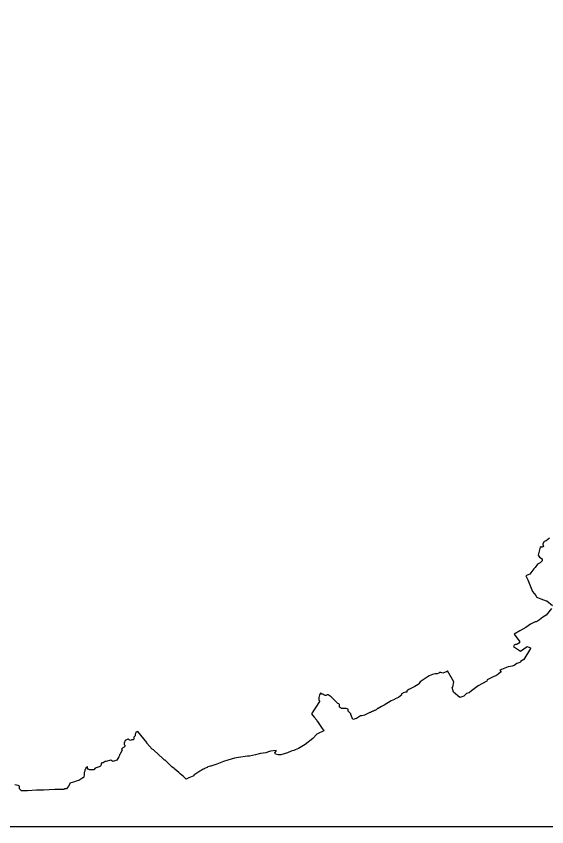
# Model space of a CAD drawing. Extents: x 0.1 to 10.9, y 0.1 to 8.4.
# Drawn here: x 2.8 to 5.507, y 0.099 to 4.236 of the extents above; entities that cross this region are included whole.
import ezdxf

# ---------------------------------------------------------------- set-up
doc = ezdxf.new("R2010")
doc.units = 0
doc.header["$MEASUREMENT"] = 0
doc.layers.add('STATE', color=7, linetype='CONTINUOUS')

# ---------------------------------------------------------------- blocks, each defined once
blk = doc.blocks.new('BLOCK_2')
at = {"layer": 'STATE'}
blk.add_lwpolyline([(0.0933, 0.0987), (0.0933, 8.3733), (10.9199, 8.3733), (10.9199, 0.0987), (0.0933, 0.0987)], dxfattribs=at)
at = {"layer": 'STATE', "color": 2}
for points in [[(5.52, 1.5723), (5.5033, 1.5589), (5.4933, 1.5556), (5.4866, 1.5423), (5.4866, 1.5389), (5.49, 1.5289), (5.4833, 1.5256), (5.48, 1.5256), (5.4766, 1.5289), (5.4733, 1.5256), (5.4633, 1.4856), (5.47, 1.4756), (5.4833, 1.4656), (5.4833, 1.4589), (5.4833, 1.4556), (5.4733, 1.4456), (5.46, 1.4389), (5.4466, 1.4222), (5.44, 1.4156), (5.42, 1.3889), (5.4066, 1.3822), (5.4, 1.3789), (5.41, 1.3589), (5.4333, 1.2989), (5.45, 1.2789), (5.4533, 1.2722), (5.46, 1.2689), (5.4766, 1.2622), (5.5033, 1.2522), (5.5066, 1.2522), (5.5366, 1.2289)], [(5.53, 1.2122), (5.5033, 1.1789), (5.4866, 1.1689), (5.47, 1.1555), (5.46, 1.1489), (5.4533, 1.1455), (5.4466, 1.1455), (5.44, 1.1422), (5.4366, 1.1389), (5.4233, 1.1322), (5.4, 1.1155), (5.37, 1.0988), (5.34, 1.0822), (5.37, 1.0422), (5.3633, 1.0355), (5.3533, 1.0288), (5.3466, 1.0288), (5.34, 1.0255), (5.3366, 1.0188), (5.3733, 0.9955), (5.4066, 1.0188), (5.4233, 1.0122), (5.4233, 1.0088), (5.39, 0.9522), (5.3733, 0.9422), (5.3733, 0.9388), (5.3633, 0.9355), (5.3533, 0.9322), (5.34, 0.9222), (5.33, 0.9188), (5.31, 0.9155), (5.2666, 0.8988), (5.2733, 0.8888), (5.26, 0.8788), (5.2566, 0.8755), (5.2466, 0.8688), (5.2366, 0.8655), (5.2033, 0.8488), (5.2, 0.8421), (5.1566, 0.8188), (5.1233, 0.7921), (5.11, 0.7821), (5.0966, 0.7788), (5.0833, 0.7655), (5.0633, 0.7588), (5.03, 0.7855), (5.0233, 0.8088), (5.0266, 0.8121), (5.0333, 0.8388), (5, 0.8955), (4.9966, 0.8888), (4.9933, 0.8888), (4.9766, 0.8821), (4.9666, 0.8855), (4.96, 0.8855), (4.9566, 0.8821), (4.9466, 0.8788), (4.9366, 0.8788), (4.9233, 0.8755), (4.9066, 0.8688), (4.8966, 0.8621), (4.86, 0.8388), (4.8533, 0.8288), (4.85, 0.8255), (4.8333, 0.8155), (4.8033, 0.7988), (4.7933, 0.7921), (4.7933, 0.7855), (4.7866, 0.7855), (4.7733, 0.7821), (4.77, 0.7788), (4.7633, 0.7755), (4.7666, 0.7721), (4.75, 0.7588), (4.7333, 0.7521), (4.73, 0.7488), (4.7133, 0.7421), (4.6766, 0.7188), (4.6633, 0.7121), (4.6466, 0.7021), (4.6433, 0.7021), (4.6366, 0.6955), (4.63, 0.6921), (4.6266, 0.6921), (4.6233, 0.6888), (4.62, 0.6888), (4.6133, 0.6855), (4.61, 0.6855), (4.6066, 0.6821), (4.6033, 0.6821), (4.59, 0.6755), (4.5766, 0.6688), (4.5633, 0.6654), (4.5566, 0.6654), (4.5366, 0.6521), (4.5166, 0.6455), (4.5066, 0.6721), (4.5066, 0.6755), (4.4966, 0.6855), (4.4933, 0.6888), (4.4933, 0.6955), (4.4933, 0.6988), (4.4833, 0.7021), (4.48, 0.7021), (4.4733, 0.7021), (4.4633, 0.7021), (4.46, 0.7021), (4.4566, 0.7055), (4.45, 0.7088), (4.45, 0.7121), (4.45, 0.7155), (4.45, 0.7221), (4.4466, 0.7255), (4.44, 0.7288), (4.4266, 0.7421), (4.4066, 0.7621), (4.3966, 0.7688), (4.3933, 0.7721), (4.3866, 0.7721), (4.38, 0.7688), (4.3766, 0.7688), (4.37, 0.7721), (4.3666, 0.7755), (4.3566, 0.7755), (4.3566, 0.7788), (4.3533, 0.7788), (4.3533, 0.7821), (4.3466, 0.7721), (4.3433, 0.7588), (4.3433, 0.7521), (4.3433, 0.7455), (4.3466, 0.7421), (4.3466, 0.7388), (4.3066, 0.6755), (4.32, 0.6588), (4.3333, 0.6421), (4.3333, 0.6388), (4.3366, 0.6354), (4.3566, 0.6054), (4.37, 0.5888), (4.34, 0.5754), (4.3333, 0.5721), (4.3133, 0.5488), (4.2733, 0.5188), (4.24, 0.4988), (4.2233, 0.4921), (4.2166, 0.4888), (4.2033, 0.4854), (4.1833, 0.4754), (4.15, 0.4654), (4.1366, 0.4654), (4.1233, 0.4688), (4.12, 0.4754), (4.1266, 0.4854), (4.1266, 0.4888), (4.0966, 0.4854), (4.0866, 0.4821), (4.0733, 0.4754), (4.0466, 0.4721), (4.02, 0.4654), (3.99, 0.4588), (3.98, 0.4588), (3.9333, 0.4521), (3.9133, 0.4488), (3.88, 0.4387), (3.8566, 0.4321), (3.8233, 0.4187), (3.7933, 0.4087), (3.79, 0.4087), (3.7767, 0.4054), (3.7733, 0.4021), (3.76, 0.3954), (3.7566, 0.3921), (3.7533, 0.3921), (3.7433, 0.3854), (3.7366, 0.3821), (3.7067, 0.3621), (3.7067, 0.3587), (3.68, 0.3487), (3.6666, 0.3421), (3.6533, 0.3554), (3.6367, 0.3687), (3.63, 0.3754), (3.61, 0.3921), (3.6066, 0.3954), (3.5933, 0.4054), (3.5766, 0.4221), (3.5633, 0.4354), (3.56, 0.4387), (3.5566, 0.4387), (3.5467, 0.4488), (3.5033, 0.4888), (3.5, 0.4921), (3.4933, 0.4954), (3.4666, 0.5254), (3.4666, 0.5288), (3.42, 0.5854), (3.41, 0.5821), (3.41, 0.5788), (3.4067, 0.5721), (3.4067, 0.5688), (3.4067, 0.5654), (3.4067, 0.5621), (3.4, 0.5554), (3.4, 0.5454), (3.3966, 0.5421), (3.39, 0.5421), (3.3833, 0.5388), (3.3766, 0.5421), (3.3733, 0.5454), (3.37, 0.5454), (3.3566, 0.5388), (3.35, 0.5254), (3.35, 0.5188), (3.3533, 0.5154), (3.3533, 0.5088), (3.35, 0.5054), (3.3433, 0.5021), (3.3366, 0.4954), (3.34, 0.4921), (3.33, 0.4688), (3.3267, 0.4654), (3.3267, 0.4621), (3.3233, 0.4554), (3.3133, 0.4387), (3.2933, 0.4321), (3.2833, 0.4387), (3.2567, 0.4321), (3.2533, 0.4321), (3.2433, 0.4254), (3.2367, 0.4254), (3.2333, 0.4221), (3.2333, 0.4187), (3.2333, 0.4154), (3.23, 0.4087), (3.2233, 0.4054), (3.2133, 0.4021), (3.2033, 0.3987), (3.1966, 0.3887), (3.19, 0.3887), (3.1733, 0.3887), (3.1667, 0.3921), (3.1633, 0.3987), (3.1633, 0.4021), (3.1633, 0.4054), (3.16, 0.4054), (3.16, 0.4021), (3.1533, 0.3954), (3.1533, 0.3921), (3.15, 0.3887), (3.15, 0.3821), (3.1467, 0.3754), (3.1467, 0.3621), (3.1433, 0.3487), (3.14, 0.3487), (3.12, 0.3354), (3.1066, 0.3321), (3.0967, 0.3287), (3.0733, 0.3221), (3.0733, 0.3187), (3.0667, 0.3054), (3.0567, 0.2921), (3.0533, 0.2921), (3.05, 0.2921), (3.0467, 0.2921), (3.0433, 0.2887), (3.04, 0.2887), (2.9966, 0.2887), (2.94, 0.2854), (2.9033, 0.2854), (2.8567, 0.2821), (2.8267, 0.2821), (2.8233, 0.2854), (2.82, 0.2887), (2.8167, 0.2921), (2.8167, 0.3054), (2.81, 0.3087), (2.7933, 0.3121)]]:
    blk.add_lwpolyline(points, dxfattribs=at)

msp = doc.modelspace()

# ---------------------------------------------------------------- block references
at = {"layer": 'STATE'}
msp.add_blockref('BLOCK_2', (0, 0), dxfattribs=at)

doc.saveas('drawing.dxf')
